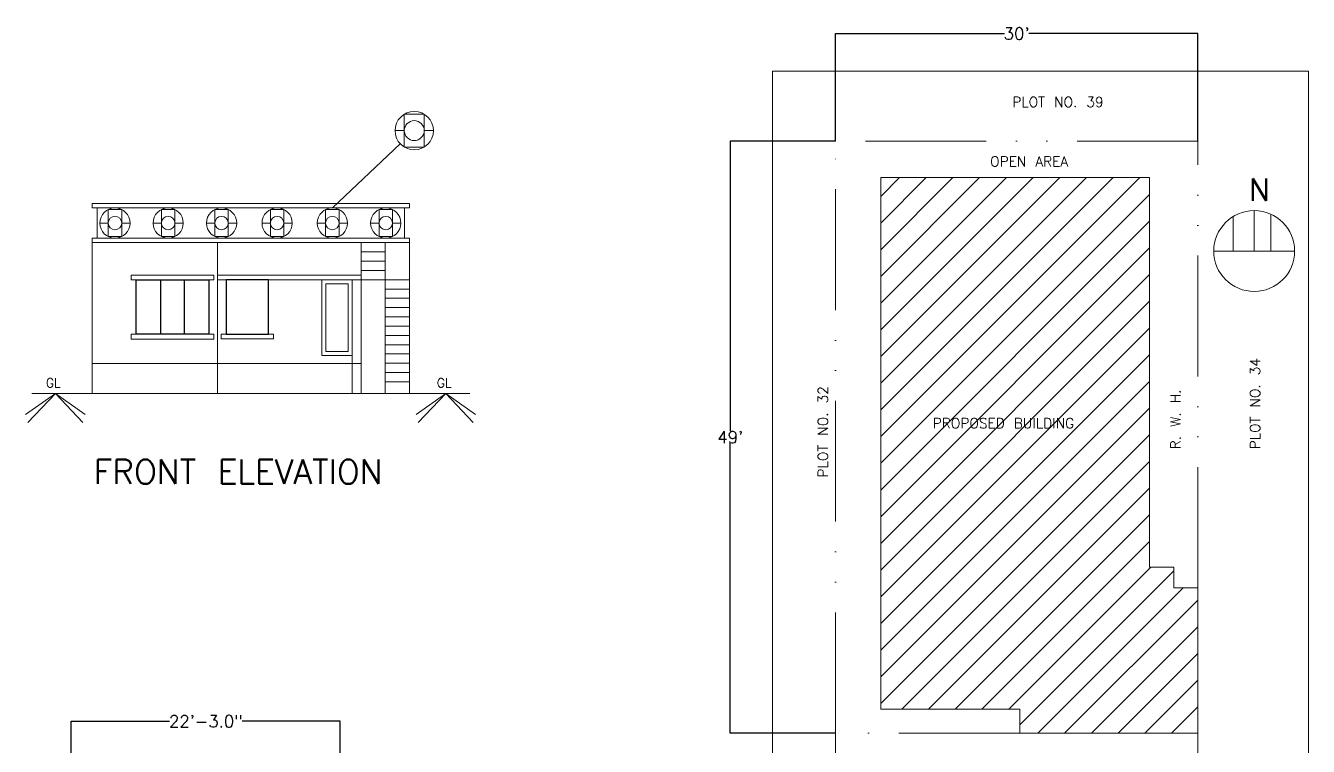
# Model space of a CAD drawing. Header units: inches. Extents: x 1033 to 3849, y 266 to 2002.
# Drawn here: x 1090 to 2363, y 1286 to 2002 of the extents above; entities that cross this region are included whole.
import ezdxf

# ---------------------------------------------------------------- set-up
doc = ezdxf.new("R2010")
doc.units = ezdxf.units.IN
doc.header["$LTSCALE"] = 10
doc.header["$MEASUREMENT"] = 0
for name, pattern in [('ACAD_ISO03W100', [30, 12, -18]), ('ACAD_ISO12W100', [21, 12, -3, 0, -3, 0, -3]), ('DASHED', [19.049999999999997, 12.7, -6.35])]:
    doc.linetypes.add(name, pattern=pattern)
doc.layers.get('0').update_dxf_attribs({"lineweight": 18})
doc.layers.get('Defpoints').update_dxf_attribs({"color": 140, "lineweight": 18})
for name, color, linetype, lineweight in [('FRONT ELEVATION HIGHLIGHT', 7, 'Continuous', 18), ('OPEN', 7, 'Continuous', 18), ('OPEN-O1', 7, 'Continuous', 18), ('SITE PLAN DOTTED LINES', 7, 'ACAD_ISO03W100', 18), ('WINDOW FRONT ELEVATION', 7, 'Continuous', 30)]:
    doc.layers.add(name, color=color, linetype=linetype, lineweight=lineweight)
doc.styles.get("Standard").update_dxf_attribs({"font": 'txt.shx', "height": 0.1})
doc.dimstyles.get("Standard").update_dxf_attribs({"dimtxt": 12, "dimasz": 0.007086614173228346, "dimexe": 0.007086614173228346, "dimexo": 0.002460629921259842, "dimgap": 0, "dimtad": 0, "dimtih": 1, "dimtoh": 1, "dimdec": 1, "dimzin": 0, "dimdsep": 46, "dimlunit": 3, "dimtxsty": 'Standard', "dimcen": 0.003543307086614173, "dimclrt": 256, "dimadec": 0, "dimazin": 0, "dimtfac": 1, "dimtdec": 1, "dimtofl": 0, "dimtmove": 1, "dimatfit": 2, "dimfxl": 0.03937007874015748, "dimtolj": 1, "dimtzin": 0, "dimarcsym": 0})

# ---------------------------------------------------------------- blocks, each defined once
blk = doc.blocks.new('*D169')
at = {"layer": 'Defpoints', "color": 0, "transparency": 16777216}
for p in [(1401.831564323918, 1310.900899395145), (1134.831564323918, 1272.971157352677), (1401.831564323918, 1272.971157352677)]:
    blk.add_point(p, dxfattribs=at)
at = {"layer": 'OPEN-O1', "color": 0, "lineweight": -2, "transparency": 16777216}
for p, q in [((1134.831564323918, 1272.973617982599), (1134.831564323918, 1310.907986009318)), ((1134.838650938091, 1310.900899395145), (1232.331564323918, 1310.900899395145)), ((1401.824477709744, 1310.900899395145), (1304.331564323918, 1310.900899395145)), ((1401.831564323918, 1272.973617982599), (1401.831564323918, 1310.907986009318))]:
    blk.add_line(p, q, dxfattribs=at)
at = {"layer": 'OPEN-O1', "color": 0, "transparency": 16777216}
for points in [[(1134.838650938091, 1310.902080497507), (1134.838650938091, 1310.899718292782), (1134.831564323918, 1310.900899395145)], [(1401.824477709744, 1310.902080497507), (1401.824477709744, 1310.899718292782), (1401.831564323918, 1310.900899395145)]]:
    blk.add_solid(points, dxfattribs=at)
at = {"layer": 'OPEN-O1', "transparency": 16777216, "insert": (1268.331564323918, 1310.900899395145), "char_height": 12, "attachment_point": 5}
blk.add_mtext('\\A1;22\'-3.0"', dxfattribs=at)
blk = doc.blocks.new('*D179')
at = {"color": 0, "linetype": 'Continuous', "lineweight": -2, "transparency": 16777216}
for p, q in [((1893.341359855246, 1886.982816070668), (1788.992913385832, 1886.982816070668)), ((1789.000000000005, 1886.975729456495), (1789.000000000005, 1598.982881911142)), ((1789.000000000005, 1298.99003436579), (1789.000000000005, 1586.982881911142)), ((1893.341359855246, 1298.982947751616), (1788.992913385832, 1298.982947751616))]:
    blk.add_line(p, q, dxfattribs=at)
at = {"color": 0, "linetype": 'Continuous', "transparency": 16777216}
for points in [[(1788.998818897643, 1886.975729456495), (1789.001181102367, 1886.975729456495), (1789.000000000005, 1886.982816070668)], [(1788.998818897643, 1298.99003436579), (1789.001181102368, 1298.99003436579), (1789.000000000005, 1298.982947751616)]]:
    blk.add_solid(points, dxfattribs=at)
at = {"layer": 'Defpoints', "color": 0, "linetype": 'Continuous', "transparency": 16777216}
for p in [(1893.343820485167, 1886.982816070668), (1789.000000000005, 1298.982947751616), (1893.343820485167, 1298.982947751616)]:
    blk.add_point(p, dxfattribs=at)
at = {"linetype": 'Continuous', "transparency": 16777216, "insert": (1789.000000000005, 1592.982881911141), "char_height": 12, "attachment_point": 5}
blk.add_mtext("\\A1;49'", dxfattribs=at)
blk = doc.blocks.new('*D180')
at = {"color": 0, "linetype": 'Continuous', "lineweight": -2, "transparency": 16777216}
for p, q in [((1893.343820485166, 1886.985276700588), (1893.343820485166, 1994.007086614173)), ((1893.35090709934, 1994), (2061.343820485166, 1994)), ((2253.336733870993, 1994), (2085.343820485166, 1994)), ((2253.343820485166, 1886.985276700588), (2253.343820485166, 1994.007086614173))]:
    blk.add_line(p, q, dxfattribs=at)
at = {"color": 0, "linetype": 'Continuous', "transparency": 16777216}
for points in [[(1893.35090709934, 1994.001181102362), (1893.35090709934, 1993.998818897638), (1893.343820485166, 1994)], [(2253.336733870993, 1994.001181102362), (2253.336733870993, 1993.998818897638), (2253.343820485166, 1994)]]:
    blk.add_solid(points, dxfattribs=at)
at = {"layer": 'Defpoints', "color": 0, "linetype": 'Continuous', "transparency": 16777216}
for p in [(2253.343820485166, 1994), (1893.343820485166, 1886.982816070667), (2253.343820485166, 1886.982816070667)]:
    blk.add_point(p, dxfattribs=at)
at = {"linetype": 'Continuous', "transparency": 16777216, "insert": (2073.343820485166, 1994), "char_height": 12, "attachment_point": 5}
blk.add_mtext("\\A1;30'", dxfattribs=at)
blk = doc.blocks.new('FRONT ELEVATION HIGHLIHT-6NOS')
at = {"layer": 'FRONT ELEVATION HIGHLIGHT', "color": 0, "linetype": 'Continuous'}
for p, q in [((-15.01028454011816, 0), (-6.671237573385724, 0)), ((6.671237573385952, 0), (15.01028454011816, 0))]:
    blk.add_line(p, q, dxfattribs=at)
blk.add_lwpolyline([(-6.671237573385724, 13.34247514677145), (6.671237573385952, 13.34247514677145), (6.671237573385952, -13.3424751467719), (-6.671237573385724, -13.3424751467719)], close=True, dxfattribs=at)
for radius in [15.01028454011811, 6.671237573385827]:
    blk.add_circle((0, 0), radius, dxfattribs=at)
blk = doc.blocks.new('FRONT ELEVATION HIGHLIGHT')
at = {"layer": 'FRONT ELEVATION HIGHLIGHT'}
for p, q in [((-9.898703873191915, 0.306349550207799), (-19.06911839850454, 0.306349550207799)), ((9.898703873190293, 0.306349550207799), (19.08102377571694, 0.306349550207799))]:
    blk.add_line(p, q, dxfattribs=at)
blk.add_lwpolyline([(-9.898703873191915, 16.61088929800919), (9.89870387318949, 16.61088929800919), (9.89870387318949, -15.99819019759361), (-9.898703873191915, -15.99819019759361)], close=True, dxfattribs=at)
for radius in [19.06911839850454, 9.898703873190293]:
    blk.add_circle((5.570044724310654e-17, 0.306349550207799), radius, dxfattribs=at)

msp = doc.modelspace()

# ---------------------------------------------------------------- hatches: boundary and pattern name
at = {"linetype": 'Continuous'}
h = msp.add_hatch(dxfattribs=at)
h.set_pattern_fill('ANSI31', color=0, scale=150)
h.set_pattern_definition([(45, (0, 0), (-13.25825214724777, 13.25825214724777), [])])
h.paths.add_polyline_path([(2205.343820485166, 1850.982947751616), (1938.343820485166, 1850.982947751616), (1938.343820485166, 1322.982947751616), (2076.343820485166, 1322.982947751616), (2076.343820485166, 1298.982947751616), (2205.343820485166, 1298.982947751616), (2253.343820485166, 1298.982947751616), (2253.343820485166, 1443.284072895642), (2229.343820485166, 1443.284072895642), (2229.343820485166, 1463.982947751616), (2205.343820485166, 1463.982947751616)])

# ---------------------------------------------------------------- linework, layer by layer
for p, q in [((1155.529459018181, 1825.321581065054), (1470.549895521285, 1825.321581065054)), ((1155.529459018181, 1820.821581065054), (1470.549895521285, 1820.821581065054)), ((1155.529459018181, 1636.321581065054), (1155.529459018181, 1790.821581065054)), ((1155.529459018181, 1790.821581065054), (1470.549895521285, 1790.821581065054)), ((1155.529459018181, 1786.321581065054), (1470.549895521285, 1786.321581065054)), ((1422.549895521285, 1636.321581065054), (1422.549895521285, 1786.321581065054)), ((1422.549895521285, 1777.105581065054), (1446.548738708499, 1777.105581065054)), ((1422.549895521285, 1767.889581065054), (1446.548738708499, 1767.889581065054)), ((1422.549895521285, 1758.673581065054), (1446.548738708499, 1758.673581065054)), ((1413.549895521285, 1636.321581065054), (1413.549895521285, 1749.457581065054)), ((1446.548738708499, 1749.457581065054), (1470.549895521285, 1749.457581065054)), ((1470.549895521285, 1749.457581065054), (1470.549895521285, 1749.457581065054)), ((1446.548738708499, 1740.241581065054), (1470.549895521285, 1740.241581065054)), ((1446.548738708499, 1731.025581065054), (1470.549895521285, 1731.025581065054)), ((1446.548738708499, 1721.809581065054), (1470.549895521285, 1721.809581065054)), ((1446.548738708499, 1712.593581065054), (1470.549895521285, 1712.593581065054)), ((1446.548738708499, 1703.377581065054), (1470.549895521285, 1703.377581065054)), ((1446.548738708499, 1694.161581065054), (1470.549895521285, 1694.161581065054)), ((1446.548738708499, 1684.945581065054), (1470.549895521285, 1684.945581065054)), ((1155.529459018181, 1638.321581065054), (1155.529459018181, 1674.321581065054)), ((1446.548738708499, 1675.729581065054), (1470.549895521285, 1675.729581065054)), ((1446.548738708499, 1666.513581065054), (1470.549895521285, 1666.513581065054)), ((1446.548738708499, 1657.297581065054), (1470.549895521285, 1657.297581065054)), ((1446.548738708499, 1648.081581065054), (1470.549895521285, 1648.081581065054)), ((1119.036793397191, 1636.321581065054), (1089.547319802787, 1615.672829356417)), ((1119.036793397191, 1636.321581065054), (1091.752355202966, 1607.699959753514)), ((1119.036793397191, 1636.321581065054), (1148.526266991595, 1615.672829356417)), ((1119.036793397191, 1636.321581065054), (1146.321231591416, 1607.699959753514)), ((1506.645519181161, 1636.321581065054), (1477.156045586757, 1615.672829356417)), ((1506.645519181161, 1636.321581065054), (1479.361080986936, 1607.699959753514)), ((1506.645519181161, 1636.321581065054), (1536.134992775565, 1615.672829356417)), ((1506.645519181161, 1636.321581065054), (1533.929957375386, 1607.699959753514)), ((2229.343820485166, 1463.982947751616), (2205.343820485166, 1463.982947751616)), ((2229.343820485166, 1443.284072895642), (2229.343820485166, 1463.982947751616)), ((2229.343820485166, 1443.284072895642), (2253.343820485166, 1443.284072895642)), ((2253.343820485166, 1298.982947751616), (2253.343820485166, 1443.284072895642)), ((2076.343820485166, 1322.982947751616), (2076.343820485166, 1298.982947751616)), ((2076.343820485166, 1298.982947751616), (2205.343820485166, 1298.982947751616)), ((2205.343820485166, 1298.982947751616), (2253.343820485166, 1298.982947751616))]:
    msp.add_line(p, q)
for p, q in [((2288.11839628615, 1812.126464558615), (2288.11839628615, 1777.950674988744)), ((2309.174980921212, 1777.950674988744), (2309.174980921212, 1818.09247800278)), ((2325.584272190305, 1777.950674988744), (2325.584272190305, 1814.585351311373)), ((2269.033177907177, 1777.950674988744), (2349.316783935248, 1777.950674988744)), ((1893.343820485167, 1298.982947751616), (1893.343820485167, 1298.982947751616)), ((1893.343820485167, 1298.982947751616), (1893.343820485167, 1250.982947751616)), ((2253.343820485166, 1298.982947751616), (2253.343820485166, 1250.982947751616))]:
    msp.add_line(p, q, dxfattribs=at)
at = {"linetype": 'DASHED'}
msp.add_line((2253.343820485166, 1688.953026675565), (2253.343820485166, 1688.953026675565), dxfattribs=at)
at = {"linetype": 'Continuous'}
msp.add_lwpolyline([(1830.826815492197, 1137.037492222062), (2362.906681113374, 1137.037492222062), (2362.906681113374, 1956.6811053067), (1830.826815492197, 1956.6811053067)], close=True, dxfattribs=at)
msp.add_lwpolyline([(2076.343820485166, 1322.982947751616), (1938.343820485166, 1322.982947751616), (1938.343820485166, 1850.982947751616), (2205.343820485166, 1850.982947751616), (2205.343820485166, 1463.982947751616)])
msp.add_circle((2309.174980921212, 1777.950674988744), 40.14180301403598, dxfattribs=at)
at = {"layer": 'FRONT ELEVATION HIGHLIGHT', "color": 0, "linetype": 'Continuous'}
for p, q in [((1155.529459018181, 1825.321581065054), (1155.529459018181, 1820.821581065054)), ((1470.549895521285, 1825.321581065054), (1470.549895521285, 1820.821581065054)), ((1160.529459018181, 1790.821581065054), (1160.529459018181, 1820.821581065054)), ((1465.550057298126, 1790.78135989854), (1465.550057298126, 1820.821581065054)), ((1155.529459018181, 1790.821581065054), (1156.029437453568, 1790.816937343706)), ((1155.529459018181, 1790.821581065054), (1160.529459018181, 1790.821581065054)), ((1155.529459018181, 1786.321581065054), (1155.529459018181, 1666.321581065054)), ((1470.549895521285, 1790.821581065054), (1465.550057298126, 1790.78135989854)), ((1155.529459018181, 1666.321581065054), (1422.549895521285, 1666.321581065054)), ((1095.529459018181, 1636.321581065054), (1530.549895521285, 1636.321581065054))]:
    msp.add_line(p, q, dxfattribs=at)
at = {"layer": 'FRONT ELEVATION HIGHLIGHT'}
for p, q in [((1280.026467033981, 1636.321581065054), (1280.026467033981, 1786.321581065054)), ((1446.548738708499, 1636.321581065054), (1446.548738708499, 1786.321581065054)), ((1470.549895521285, 1636.321581065054), (1470.549895521285, 1790.821581065054)), ((1194.272530060824, 1749.365581065053), (1194.272530060824, 1754.065581065054)), ((1276.272530060824, 1754.065581065054), (1194.272530060824, 1754.065581065054)), ((1194.272530060824, 1749.365581065053), (1276.272530060824, 1749.405437917359)), ((1199.272530060824, 1749.290697853093), (1223.272530060824, 1749.290697853093)), ((1276.272530060824, 1749.405437917359), (1276.272530060824, 1754.065581065054)), ((1422.549895521285, 1754.065581065054), (1280.026467033981, 1754.065581065053)), ((1280.026467033981, 1749.407262552866), (1383.549895521285, 1749.457581065054)), ((1413.549895521285, 1749.457581065054), (1446.548738708499, 1749.457581065054)), ((1422.549895521285, 1749.457581065054), (1422.549895521285, 1754.065581065054)), ((1194.272530060824, 1695.290697853092), (1276.272530060824, 1695.290697853092)), ((1199.272530060824, 1695.290697853093), (1194.272530060824, 1695.290697853093)), ((1194.272530060824, 1695.290697853093), (1194.272530060824, 1690.590697853092)), ((1223.272530060824, 1695.290697853093), (1247.272530060824, 1695.290697853093)), ((1271.272530060824, 1695.290697853093), (1266.272530060824, 1695.290697853093)), ((1271.272530060824, 1695.290697853092), (1276.272530060824, 1695.290697853092)), ((1276.272530060824, 1695.290697853092), (1276.272530060824, 1690.590697853092)), ((1288.589274502261, 1695.336046066036), (1283.589274502261, 1695.336046066036)), ((1283.589274502261, 1695.336046066036), (1283.589274502261, 1690.667368848476)), ((1330.589274502261, 1695.336046066036), (1335.584111791636, 1695.308524513956)), ((1335.584111791636, 1695.308524513956), (1335.584111791636, 1690.708524513956)), ((1335.584111791636, 1695.308524513956), (1335.584111791636, 1690.706558049575)), ((1194.272530060824, 1690.590697853092), (1276.272530060824, 1690.590697853093))]:
    msp.add_line(p, q, dxfattribs=at)
for points in [[(1413.549895521285, 1674.321581065054), (1383.549895521285, 1674.321581065054), (1383.549895521285, 1749.457581065054), (1413.549895521285, 1749.457581065054)], [(1409.549895521285, 1678.321581065054), (1387.549895521285, 1678.321581065054), (1387.549895521285, 1745.457581065054), (1409.549895521285, 1745.457581065054)]]:
    msp.add_lwpolyline(points, close=True, dxfattribs=at)
for points in [[(1283.589274502261, 1695.308524513956), (1335.584111791636, 1695.308524513956)], [(1335.584111791636, 1690.706558049575), (1283.589274502261, 1690.667368848476)]]:
    msp.add_lwpolyline(points, dxfattribs=at)
at = {"layer": 'OPEN'}
msp.add_line((1394.036793397191, 1820.771426503328), (1461.468020675215, 1884.512386571462), dxfattribs=at)
at = {"layer": 'SITE PLAN DOTTED LINES', "linetype": 'ACAD_ISO12W100'}
for p, q in [((2253.343820485166, 1886.982816070667), (1893.343820485166, 1886.982816070667)), ((1893.343820485166, 1298.982947751616), (1893.343820485167, 1886.982816070668)), ((2253.343820485166, 1443.284072895642), (2253.343820485166, 1886.982816070667)), ((2076.343820485166, 1298.982947751616), (1893.343820485167, 1298.982947751616))]:
    msp.add_line(p, q, dxfattribs=at)
at = {"layer": 'WINDOW FRONT ELEVATION'}
for p, q in [((1223.272530060824, 1749.290697853093), (1223.272530060824, 1695.290697853093)), ((1247.272530060824, 1695.290697853093), (1247.272530060824, 1749.290697853093))]:
    msp.add_line(p, q, dxfattribs=at)
for points in [[(1271.272530060824, 1695.290697853093), (1199.272530060824, 1695.290697853093), (1199.272530060824, 1749.290697853093), (1271.272530060824, 1749.290697853093)], [(1288.589274502261, 1695.336046066036), (1330.589274502261, 1695.336046066036), (1330.589274502261, 1749.336046066036), (1288.589274502261, 1749.336046066036)]]:
    msp.add_lwpolyline(points, close=True, dxfattribs=at)

# ---------------------------------------------------------------- block references
at = {"layer": 'FRONT ELEVATION HIGHLIGHT', "color": 0, "linetype": 'Continuous'}
for p in [(1178.196032340439, 1805.76114196321), (1231.036793397191, 1805.76114196321), (1284.036793397191, 1805.76114196321), (1339.196032340439, 1805.76114196321), (1394.036793397191, 1805.76114196321), (1447.036793397191, 1805.76114196321)]:
    msp.add_blockref('FRONT ELEVATION HIGHLIHT-6NOS', p, dxfattribs=at)
at = {"layer": 'OPEN'}
msp.add_blockref('FRONT ELEVATION HIGHLIGHT', (1475.325783366334, 1897.305414475654), dxfattribs=at)

# ---------------------------------------------------------------- texts
at = {"linetype": 'Continuous'}
for s, p in [('PLOT NO. 39', (2069, 1921)), ('OPEN AREA', (2047, 1862)), ('PROPOSED BUILDING', (1990, 1602))]:
    msp.add_text(s, height=10, dxfattribs=at).set_placement(p)
at = {"color": 0, "linetype": 'Continuous'}
msp.add_text('N', height=22, dxfattribs=at).set_placement((2304, 1828))
at = {"linetype": 'Continuous'}
for s, p in [('PLOT NO. 34', (2315, 1581)), ('PLOT NO. 32', (1886, 1553)), ('R. W. H.', (2236, 1581))]:
    msp.add_text(s, height=10, rotation=90, dxfattribs=at).set_placement(p)
at = {"color": 1, "linetype": 'Continuous'}
msp.add_text('FRONT ELEVATION', height=24, dxfattribs=at).set_placement((1157.036793397191, 1546.76114196321))
at = {"layer": 'OPEN'}
for p in [(1109.665170250228, 1642.592312000465), (1109.665170250228, 1642.592312000465), (1497.688462659824, 1642.592312000465)]:
    msp.add_text('GL', height=9, dxfattribs=at).set_placement(p)

# ---------------------------------------------------------------- dimensions: what is measured, and where the dimension line sits
at = {"linetype": 'Continuous'}
dim = msp.add_linear_dim(base=(2253.343820485166, 1994), p1=(1893.343820485166, 1886.982816070667), p2=(2253.343820485166, 1886.982816070667), dimstyle='Standard', dxfattribs=at)
dim.commit()
dim.dimension.update_dxf_attribs({"geometry": '*D180', "text_midpoint": (2073.343820485166, 1994)})
dim = msp.add_linear_dim(base=(1789.000000000005, 1298.982947751616), p1=(1893.343820485166, 1886.982816070667), p2=(1893.343820485166, 1298.982947751616), angle=90, dimstyle='Standard', dxfattribs=at)
dim.commit()
dim.dimension.update_dxf_attribs({"geometry": '*D179', "text_midpoint": (1789.000000000005, 1592.982881911141)})
at = {"layer": 'OPEN-O1'}
dim = msp.add_linear_dim(base=(1401.831564323918, 1310.900899395145), p1=(1134.831564323918, 1272.971157352677), p2=(1401.831564323918, 1272.971157352677), dimstyle='Standard', dxfattribs=at)
dim.commit()
dim.dimension.update_dxf_attribs({"geometry": '*D169', "text_midpoint": (1268.331564323918, 1310.900899395145)})

doc.saveas('drawing.dxf')
